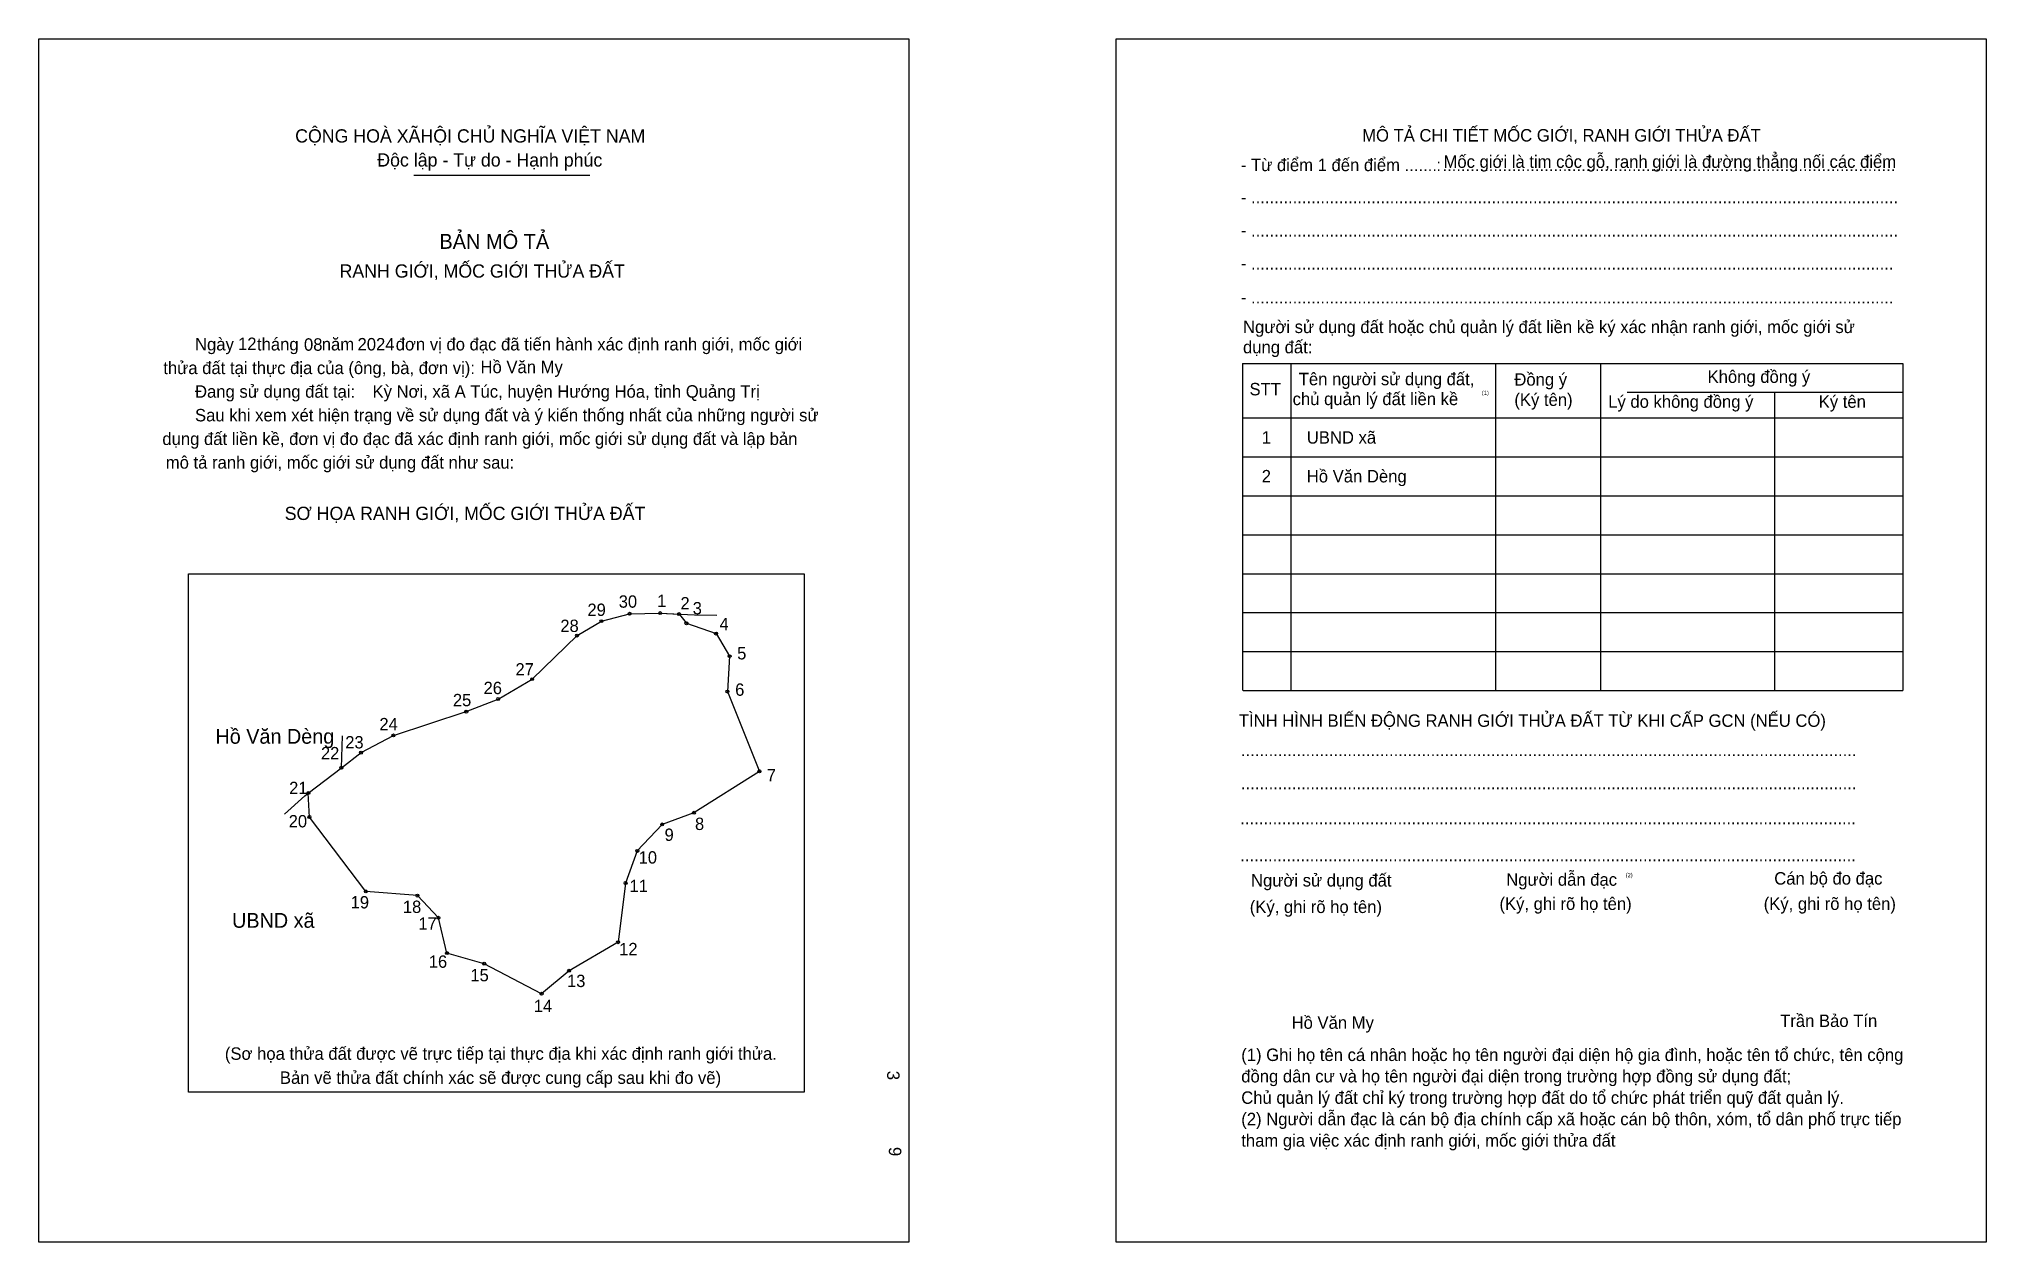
# Model space of a CAD drawing. Extents: x 550270 to 551009, y 1824337 to 1824794.
import ezdxf

# ---------------------------------------------------------------- set-up
doc = ezdxf.new("R2010")
doc.units = 0
for name, color, linetype in [('bmtKhungInTrang1', 7, 'Continuous'), ('bmtKhungInTrang2', 7, 'Continuous'), ('bmtNoiDung', 7, 'Continuous'), ('bmtTemplate', 7, 'Continuous'), ('CanhThua', 7, 'Continuous'), ('MocDinhThua', 7, 'Continuous'), ('RauThua', 7, 'Continuous'), ('SoHieuDinhThua', 7, 'Continuous'), ('TenChuLanCan', 7, 'Continuous')]:
    doc.layers.add(name, color=color, linetype=linetype)

msp = doc.modelspace()

# ---------------------------------------------------------------- linework, layer by layer
at = {"layer": 'bmtKhungInTrang1'}
msp.add_lwpolyline([(550269.64, 1824793.99), (550599.9, 1824793.99), (550599.9, 1824337.2), (550269.64, 1824337.2)], close=True, dxfattribs=at)
at = {"layer": 'bmtKhungInTrang2'}
msp.add_lwpolyline([(550678.65, 1824793.99), (551008.91, 1824793.99), (551008.91, 1824337.2), (550678.65, 1824337.2)], close=True, dxfattribs=at)
at = {"layer": 'bmtTemplate'}
for p, q in [((550411.96, 1824742.22), (550478.74, 1824742.22)), ((550744.91, 1824670.79), (550744.91, 1824546.61)), ((550822.6, 1824670.79), (550822.6, 1824546.61)), ((550862.57, 1824670.93), (550862.57, 1824546.61)), ((550977.29, 1824670.79), (550977.29, 1824546.61)), ((550872.7, 1824659.85), (550977.29, 1824659.85)), ((550726.8, 1824650.09), (550977.29, 1824650.09)), ((550726.8, 1824635.31), (550977.29, 1824635.31)), ((550726.8, 1824620.52), (550977.29, 1824620.52)), ((550726.8, 1824605.74), (550977.29, 1824605.74)), ((550726.8, 1824590.96), (550977.29, 1824590.96)), ((550726.8, 1824576.17), (550977.29, 1824576.17)), ((550726.8, 1824561.39), (550977.29, 1824561.39)), ((550726.8, 1824546.61), (550977.29, 1824546.61))]:
    msp.add_line(p, q, dxfattribs=at)
for points in [[(550726.63, 1824670.79), (550977.29, 1824670.79)], [(550726.63, 1824670.79), (550726.63, 1824546.61)], [(550928.54, 1824659.7), (550928.54, 1824546.61)]]:
    msp.add_lwpolyline(points, dxfattribs=at)
msp.add_lwpolyline([(550326.46, 1824394.09), (550326.46, 1824590.94), (550560.14, 1824590.94), (550560.14, 1824394.09)], close=True, dxfattribs=at)
at = {"layer": 'CanhThua'}
for p, q in [((550483.2, 1824572.94), (550493.91, 1824575.75)), ((550493.91, 1824575.75), (550505.5, 1824576)), ((550505.5, 1824576), (550512.71, 1824575.61)), ((550512.71, 1824575.61), (550515.46, 1824572.13)), ((550456.9, 1824550.92), (550473.96, 1824567.45)), ((550473.96, 1824567.45), (550483.2, 1824572.94)), ((550515.46, 1824572.13), (550526.72, 1824568.21)), ((550526.72, 1824568.21), (550531.88, 1824559.65)), ((550531.88, 1824559.65), (550531.04, 1824546.22)), ((550444, 1824543.37), (550456.9, 1824550.92)), ((550531.04, 1824546.22), (550543.19, 1824515.91)), ((550404.23, 1824529.54), (550431.91, 1824538.58)), ((550431.91, 1824538.58), (550444, 1824543.37)), ((550384.46, 1824517.26), (550391.97, 1824523.02)), ((550391.97, 1824523.02), (550404.23, 1824529.54)), ((550371.92, 1824507.65), (550384.46, 1824517.26)), ((550543.19, 1824515.91), (550518.33, 1824500.19)), ((550372.35, 1824498.57), (550371.92, 1824507.65)), ((550393.75, 1824470.32), (550372.35, 1824498.57)), ((550506.27, 1824495.75), (550496.83, 1824485.7)), ((550518.33, 1824500.19), (550506.27, 1824495.75)), ((550496.83, 1824485.7), (550492.36, 1824473.52)), ((550492.36, 1824473.52), (550489.52, 1824451.04)), ((550413.34, 1824468.72), (550393.75, 1824470.32)), ((550421.31, 1824460.33), (550413.34, 1824468.72)), ((550424.53, 1824446.93), (550421.31, 1824460.33)), ((550489.52, 1824451.04), (550470.94, 1824440.2)), ((550438.7, 1824442.89), (550424.53, 1824446.93)), ((550460.51, 1824431.49), (550438.7, 1824442.89)), ((550470.94, 1824440.2), (550460.51, 1824431.49))]:
    msp.add_line(p, q, dxfattribs=at)
at = {"layer": 'MocDinhThua'}
for centre in [(550493.91, 1824575.75), (550505.5, 1824576), (550512.71, 1824575.61), (550473.96, 1824567.45), (550483.2, 1824572.94), (550515.46, 1824572.13), (550526.72, 1824568.21), (550531.88, 1824559.65), (550456.9, 1824550.92), (550531.04, 1824546.22), (550431.91, 1824538.58), (550444, 1824543.37), (550404.23, 1824529.54), (550391.97, 1824523.02), (550384.46, 1824517.26), (550543.19, 1824515.91), (550371.92, 1824507.65), (550518.33, 1824500.19), (550372.35, 1824498.57), (550506.27, 1824495.75), (550496.83, 1824485.7), (550393.75, 1824470.32), (550492.36, 1824473.52), (550413.34, 1824468.72), (550421.31, 1824460.33), (550489.52, 1824451.04), (550424.53, 1824446.93), (550438.7, 1824442.89), (550470.94, 1824440.2), (550460.51, 1824431.49)]:
    msp.add_circle(centre, 0.562, dxfattribs=at)
at = {"layer": 'RauThua'}
for p, q in [((550505.5, 1824576), (550518.54, 1824575.29)), ((550518.54, 1824575.29), (550527.06, 1824575.21)), ((550384.46, 1824517.26), (550384.84, 1824529.35)), ((550370.61, 1824506.64), (550371.92, 1824507.65)), ((550362.92, 1824499.69), (550370.61, 1824506.64))]:
    msp.add_line(p, q, dxfattribs=at)

# ---------------------------------------------------------------- texts
at = {"layer": 'bmtNoiDung'}
for s, height, p in [('12', 4.725, (550345.22, 1824675.88)), ('08', 4.725, (550370.27, 1824675.61)), ('2024', 4.725, (550390.6, 1824675.72)), ('Hồ Văn My', 4.725, (550437.29, 1824667.09)), ('Kỳ Nơi, xã A Túc, huyện Hướng Hóa, tỉnh Quảng Trị', 4.7254, (550396.29, 1824657.79)), ('1', 4.73, (550733.9, 1824640.34)), ('UBND xã ', 4.725, (550751.01, 1824640.34)), ('2', 4.73, (550733.9, 1824625.62)), ('Hồ Văn Dèng ', 4.7254, (550751.01, 1824625.62)), ('Hồ Văn My', 4.725, (550745.24, 1824418.16))]:
    msp.add_text(s, height=height, dxfattribs=at).set_placement(p)
for s, p in [('3', (550591.67, 1824402.22)), ('9', (550592.34, 1824373.31))]:
    msp.add_text(s, height=4.73, rotation=270, dxfattribs=at).set_placement(p)
at = {"layer": 'bmtTemplate'}
for s, height, p in [('CỘNG HOÀ XÃHỘI CHỦ NGHĨA VIỆT NAM', 5.0404, (550366.92, 1824754.65)), ('MÔ TẢ CHI TIẾT MỐC GIỚI, RANH GIỚI THỬA ĐẤT', 4.7236, (550772.03, 1824755.05)), ('Độc lập - Tự do - Hạnh phúc', 5.0404, (550398.09, 1824745.54)), ('- Từ điểm 1 đến điểm .......', 4.7236, (550725.99, 1824743.79)), (':', 4.72, (550800.2, 1824743.79)), ('..................................................................................................', 4.7236, (550802.53, 1824743.79)), ('Mốc giới là tim cộc gỗ, ranh giới là đường thẳng nối các điểm', 4.7236, (550802.92, 1824745.04)), ('- ............................................................................................................................................', 4.7236, (550725.99, 1824731.55)), ('BẢN MÔ TẢ', 5.67, (550421.68, 1824714.3)), ('- ............................................................................................................................................', 4.7236, (550725.99, 1824718.98)), ('RANH GIỚI, MỐC GIỚI THỬA ĐẤT', 5.0404, (550383.77, 1824703.36)), ('- ...........................................................................................................................................', 4.7236, (550725.99, 1824706.42)), ('- ...........................................................................................................................................', 4.7236, (550725.99, 1824693.55)), ('Người sử dụng đất hoặc chủ quản lý đất liền kề ký xác nhận ranh giới, mốc giới sử', 4.7236, (550726.8, 1824682.32)), ('Ngày     tháng     năm         đơn vị đo đạc đã tiến hành xác định ranh giới, mốc giới ', 4.7254, (550328.9, 1824675.72)), ('dụng đất:', 4.724, (550726.8, 1824674.63)), ('thửa đất tại thực địa của (ông, bà, đơn vị):', 4.7254, (550316.85, 1824666.74)), ('Đang sử dụng đất tại:', 4.7254, (550328.9, 1824657.77)), ('STT', 4.724, (550729.26, 1824658.67)), ('Tên người sử dụng đất,', 4.7236, (550747.96, 1824662.51)), ('Đồng ý', 4.724, (550829.82, 1824662.36)), ('Không đồng ý', 4.7236, (550903.18, 1824663.4)), ('chủ quản lý đất liền kề', 4.7236, (550745.64, 1824654.96)), ('(1)', 1.575, (550817.48, 1824658.84)), ('(Ký tên)', 4.724, (550829.82, 1824654.67)), ('Lý do không đồng ý', 4.7236, (550865.45, 1824653.94)), ('Ký tên', 4.724, (550945.39, 1824653.94)), ('Sau khi xem xét hiện trạng về sử dụng đất và ý kiến thống nhất của những người sử ', 4.7254, (550328.9, 1824648.79)), ('dụng đất liền kề, đơn vị đo đạc đã xác định ranh giới, mốc giới sử dụng đất và lập bản', 4.7254, (550316.5, 1824639.82)), ('mô tả ranh giới, mốc giới sử dụng đất như sau:', 4.7254, (550317.8, 1824630.85)), ('SƠ HỌA RANH GIỚI, MỐC GIỚI THỬA ĐẤT', 5.0404, (550362.95, 1824611.35)), ('TÌNH HÌNH BIẾN ĐỘNG RANH GIỚI THỬA ĐẤT TỪ KHI CẤP GCN (NẾU CÓ)', 4.7236, (550725.2, 1824532.82)), ('.....................................................................................................................................', 4.73068, (550725.99, 1824521.7)), ('.....................................................................................................................................', 4.73068, (550725.99, 1824509.14)), ('.....................................................................................................................................', 4.73068, (550725.75, 1824495.83)), ('.....................................................................................................................................', 4.73068, (550725.75, 1824481.79)), ('Người dẫn đạc', 4.7236, (550826.73, 1824472.48)), ('Người sử dụng đất', 4.7236, (550729.84, 1824472.18)), ('(2)', 1.575, (550872.09, 1824475.74)), ('Cán bộ đo đạc', 4.7236, (550928.49, 1824472.92)), ('(Ký, ghi rõ họ tên)', 4.7236, (550729.36, 1824462.13)), ('(Ký, ghi rõ họ tên)', 4.7236, (550824.16, 1824463.31)), ('(Ký, ghi rõ họ tên)', 4.7236, (550924.48, 1824463.31)), ('Trần Bảo Tín', 4.7236, (550930.74, 1824418.86)), ('(Sơ họa thửa đất được vẽ trực tiếp tại thực địa khi xác định ranh giới thửa.', 4.7254, (550340.24, 1824406.4)), ('(1) Ghi họ tên cá nhân hoặc họ tên người đại diện hộ gia đình, hoặc tên tổ chức, tên cộng', 4.7236, (550726.13, 1824405.94)), ('Bản vẽ thửa đất chính xác sẽ được cung cấp sau khi đo vẽ)', 4.7254, (550361.13, 1824397.26)), ('đồng dân cư và họ tên người đại diện trong trường hợp đồng sử dụng đất;', 4.7236, (550726.13, 1824397.81)), ('Chủ quản lý đất chỉ ký trong trường hợp đất do tổ chức phát triển quỹ đất quản lý.', 4.7236, (550726.13, 1824389.68)), ('(2) Người dẫn đạc là cán bộ địa chính cấp xã hoặc cán bộ thôn, xóm, tổ dân phố trực tiếp', 4.7236, (550726.13, 1824381.55)), ('tham gia việc xác định ranh giới, mốc giới thửa đất', 4.7236, (550726.13, 1824373.42))]:
    msp.add_text(s, height=height, dxfattribs=at).set_placement(p)
at = {"layer": 'SoHieuDinhThua'}
for s, height, p in [('30', 4.683, (550489.78, 1824578.05)), ('1', 4.68, (550504.36, 1824578.34)), ('2', 4.68, (550513.22, 1824577.42)), ('29', 4.683, (550477.9, 1824574.92)), ('3', 4.68, (550517.86, 1824575.52)), ('4', 4.68, (550528.02, 1824569.51)), ('28', 4.683, (550467.62, 1824568.83)), ('5', 4.68, (550534.74, 1824558.42)), ('27', 4.683, (550450.58, 1824552.31)), ('25', 4.683, (550426.81, 1824540.64)), ('26', 4.683, (550438.46, 1824545.24)), ('6', 4.68, (550533.99, 1824544.62)), ('24', 4.683, (550398.92, 1824531.51)), ('22', 4.683, (550376.72, 1824520.49)), ('23', 4.683, (550385.95, 1824524.62)), ('7', 4.68, (550545.97, 1824512.13)), ('21', 4.683, (550364.64, 1824507.28)), ('20', 4.683, (550364.47, 1824494.64)), ('9', 4.68, (550507.18, 1824489.51)), ('8', 4.68, (550518.73, 1824493.65)), ('10', 4.683, (550497.34, 1824480.9)), ('11', 4.683, (550493.88, 1824470.07)), ('19', 4.683, (550388, 1824463.88)), ('18', 4.683, (550407.83, 1824462.16)), ('17', 4.683, (550413.7, 1824455.75)), ('12', 4.683, (550489.96, 1824446.12)), ('16', 4.683, (550417.66, 1824441.35)), ('15', 4.683, (550433.46, 1824436.2)), ('13', 4.683, (550470.14, 1824434.02)), ('14', 4.683, (550457.54, 1824424.49))]:
    msp.add_text(s, height=height, dxfattribs=at).set_placement(p)
at = {"layer": 'TenChuLanCan'}
for s, height, p in [('Hồ Văn Dèng', 5.6191, (550336.66, 1824526.4)), ('UBND xã', 5.619, (550342.97, 1824456.52))]:
    msp.add_text(s, height=height, dxfattribs=at).set_placement(p)

doc.saveas('drawing.dxf')
